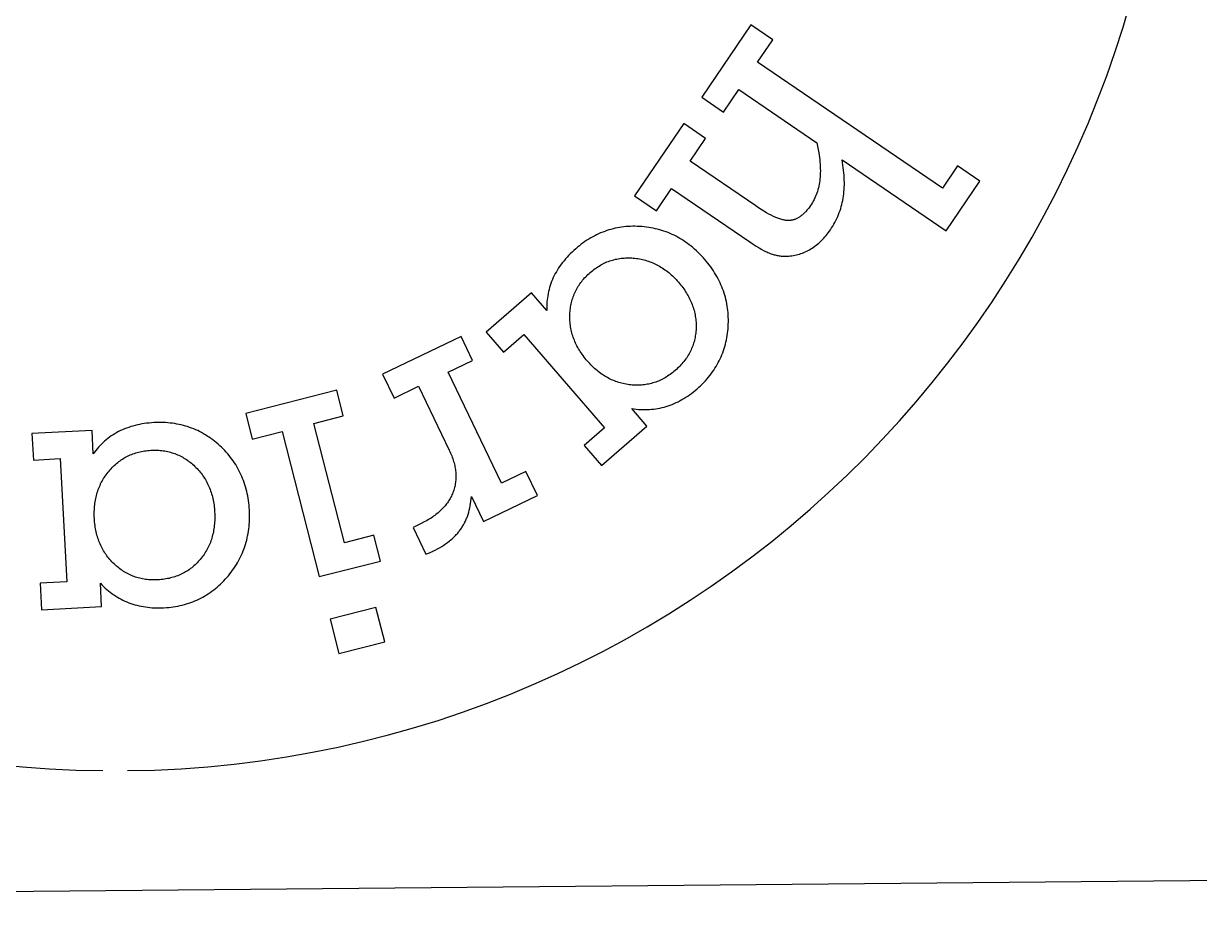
# Model space of a CAD drawing. Extents: x -2485 to -2143, y -68 to 535.
# Drawn here: x -2328.76 to -2280.81, y -68.09 to -31.33 of the extents above; entities that cross this region are included whole.
import ezdxf

# ---------------------------------------------------------------- set-up
doc = ezdxf.new("R2010")
doc.units = 0
doc.layers.add('Contorno', color=5, linetype='Continuous', true_color=0x0000ff)
doc.layers.add('Linha', color=1, linetype='Continuous')

msp = doc.modelspace()

# ---------------------------------------------------------------- linework, layer by layer
at = {"color": 7}
msp.add_lwpolyline([(-2482.276, 531.647), (-2146.815, 534.7, -0.416045), (-2144.293, 532.207), (-2142.598, -62.532, -0.412384), (-2145.075, -65.039), (-2480.536, -68.092, -0.416045), (-2483.059, -65.599), (-2484.753, 529.14, -0.412384)], format="xyb", close=True, dxfattribs=at)
at = {"layer": 'Contorno'}
for start, end in [(90.6662, 269.3338), (270.6662, 89.3338)]:
    msp.add_arc((-2325.02, -18.785), 43, start, end, dxfattribs=at)
at = {"layer": 'Linha'}
for points in [[(-2300.209, -34.942), (-2299.584, -34.024), (-2296.405, -36.188), (-2296.362, -36.395), (-2296.327, -36.595), (-2296.3, -36.789), (-2296.289, -36.883), (-2296.28, -36.975), (-2296.274, -37.066), (-2296.269, -37.155), (-2296.266, -37.242), (-2296.265, -37.328), (-2296.266, -37.412), (-2296.269, -37.494), (-2296.274, -37.575), (-2296.281, -37.654), (-2296.29, -37.731), (-2296.301, -37.807), (-2296.314, -37.882), (-2296.329, -37.956), (-2296.346, -38.029), (-2296.365, -38.1), (-2296.386, -38.17), (-2296.409, -38.239), (-2296.433, -38.307), (-2296.46, -38.373), (-2296.489, -38.438), (-2296.52, -38.502), (-2296.553, -38.565), (-2296.588, -38.627), (-2296.625, -38.687), (-2296.664, -38.747), (-2296.713, -38.816), (-2296.737, -38.849), (-2296.762, -38.881), (-2296.787, -38.912), (-2296.812, -38.942), (-2296.837, -38.971), (-2296.862, -38.999), (-2296.887, -39.025), (-2296.913, -39.051), (-2296.938, -39.076), (-2296.964, -39.1), (-2296.99, -39.123), (-2297.016, -39.144), (-2297.042, -39.165), (-2297.069, -39.185), (-2297.095, -39.203), (-2297.122, -39.221), (-2297.148, -39.237), (-2297.175, -39.253), (-2297.202, -39.267), (-2297.229, -39.281), (-2297.256, -39.293), (-2297.284, -39.305), (-2297.311, -39.315), (-2297.325, -39.32), (-2297.339, -39.324), (-2297.353, -39.329), (-2297.366, -39.333), (-2297.38, -39.336), (-2297.394, -39.34), (-2297.408, -39.343), (-2297.422, -39.346), (-2297.436, -39.349), (-2297.45, -39.351), (-2297.465, -39.354), (-2297.479, -39.356), (-2297.493, -39.357), (-2297.507, -39.359), (-2297.521, -39.36), (-2297.536, -39.361), (-2297.551, -39.361), (-2297.566, -39.361), (-2297.581, -39.361), (-2297.597, -39.361), (-2297.612, -39.36), (-2297.628, -39.359), (-2297.645, -39.357), (-2297.661, -39.355), (-2297.678, -39.353), (-2297.695, -39.351), (-2297.729, -39.345), (-2297.765, -39.337), (-2297.801, -39.329), (-2297.839, -39.319), (-2297.877, -39.307), (-2297.916, -39.295), (-2297.956, -39.281), (-2297.998, -39.265), (-2298.04, -39.249), (-2298.083, -39.231), (-2298.172, -39.191), (-2298.264, -39.146), (-2298.361, -39.095), (-2298.461, -39.039), (-2298.565, -38.978), (-2298.673, -38.912), (-2298.784, -38.84), (-2298.899, -38.763), (-2301.572, -36.943), (-2300.942, -36.018), (-2301.835, -35.41), (-2303.84, -38.355), (-2302.947, -38.963), (-2302.331, -38.058), (-2299.139, -40.231), (-2299.008, -40.319), (-2298.883, -40.399), (-2298.765, -40.47), (-2298.654, -40.535), (-2298.55, -40.591), (-2298.5, -40.616), (-2298.452, -40.639), (-2298.405, -40.66), (-2298.36, -40.68), (-2298.317, -40.697), (-2298.276, -40.712), (-2298.235, -40.726), (-2298.194, -40.739), (-2298.154, -40.751), (-2298.113, -40.762), (-2298.072, -40.771), (-2298.031, -40.78), (-2297.99, -40.788), (-2297.949, -40.795), (-2297.907, -40.801), (-2297.866, -40.806), (-2297.825, -40.809), (-2297.783, -40.812), (-2297.742, -40.814), (-2297.7, -40.815), (-2297.659, -40.815), (-2297.617, -40.813), (-2297.553, -40.81), (-2297.489, -40.804), (-2297.426, -40.797), (-2297.364, -40.787), (-2297.301, -40.776), (-2297.24, -40.762), (-2297.179, -40.746), (-2297.118, -40.729), (-2297.058, -40.709), (-2296.998, -40.688), (-2296.939, -40.664), (-2296.88, -40.639), (-2296.822, -40.611), (-2296.764, -40.582), (-2296.707, -40.55), (-2296.65, -40.517), (-2296.594, -40.481), (-2296.539, -40.444), (-2296.485, -40.405), (-2296.431, -40.364), (-2296.378, -40.322), (-2296.326, -40.277), (-2296.275, -40.231), (-2296.225, -40.183), (-2296.176, -40.133), (-2296.127, -40.082), (-2296.079, -40.028), (-2296.032, -39.973), (-2295.986, -39.916), (-2295.941, -39.857), (-2295.897, -39.797), (-2295.853, -39.734), (-2295.804, -39.66), (-2295.757, -39.585), (-2295.713, -39.51), (-2295.67, -39.433), (-2295.63, -39.356), (-2295.592, -39.278), (-2295.557, -39.199), (-2295.523, -39.119), (-2295.492, -39.038), (-2295.463, -38.957), (-2295.436, -38.874), (-2295.412, -38.791), (-2295.389, -38.707), (-2295.369, -38.622), (-2295.352, -38.537), (-2295.336, -38.45), (-2295.322, -38.363), (-2295.311, -38.274), (-2295.302, -38.184), (-2295.295, -38.092), (-2295.29, -37.999), (-2295.287, -37.905), (-2295.287, -37.809), (-2295.289, -37.712), (-2295.292, -37.614), (-2295.298, -37.514), (-2295.306, -37.413), (-2295.317, -37.31), (-2295.329, -37.207), (-2295.343, -37.101), (-2295.36, -36.995), (-2295.379, -36.887), (-2291.136, -39.776), (-2289.756, -37.75), (-2290.668, -37.129), (-2291.289, -38.041), (-2298.825, -32.909), (-2298.204, -31.997), (-2299.097, -31.389), (-2301.102, -34.334), (-2300.209, -34.942)], [(-2303.336, -47.736), (-2303.953, -47.024), (-2303.861, -47.037), (-2303.77, -47.047), (-2303.68, -47.055), (-2303.59, -47.061), (-2303.5, -47.064), (-2303.411, -47.065), (-2303.323, -47.063), (-2303.235, -47.059), (-2303.148, -47.052), (-2303.061, -47.043), (-2302.975, -47.031), (-2302.89, -47.017), (-2302.805, -47.001), (-2302.721, -46.982), (-2302.637, -46.961), (-2302.554, -46.937), (-2302.471, -46.911), (-2302.389, -46.882), (-2302.307, -46.851), (-2302.226, -46.817), (-2302.146, -46.781), (-2302.066, -46.743), (-2301.986, -46.701), (-2301.907, -46.658), (-2301.829, -46.612), (-2301.751, -46.563), (-2301.673, -46.512), (-2301.596, -46.459), (-2301.52, -46.403), (-2301.444, -46.345), (-2301.369, -46.284), (-2301.294, -46.22), (-2301.221, -46.156), (-2301.151, -46.091), (-2301.082, -46.024), (-2301.016, -45.957), (-2300.951, -45.888), (-2300.889, -45.819), (-2300.829, -45.749), (-2300.772, -45.678), (-2300.716, -45.605), (-2300.662, -45.532), (-2300.611, -45.458), (-2300.561, -45.383), (-2300.514, -45.307), (-2300.469, -45.229), (-2300.426, -45.151), (-2300.386, -45.072), (-2300.347, -44.992), (-2300.31, -44.911), (-2300.276, -44.829), (-2300.244, -44.746), (-2300.214, -44.662), (-2300.186, -44.577), (-2300.16, -44.491), (-2300.136, -44.405), (-2300.114, -44.317), (-2300.095, -44.228), (-2300.078, -44.138), (-2300.062, -44.047), (-2300.049, -43.956), (-2300.038, -43.863), (-2300.029, -43.769), (-2300.023, -43.674), (-2300.018, -43.58), (-2300.016, -43.485), (-2300.016, -43.392), (-2300.018, -43.299), (-2300.023, -43.206), (-2300.029, -43.114), (-2300.038, -43.023), (-2300.049, -42.933), (-2300.062, -42.843), (-2300.078, -42.753), (-2300.095, -42.665), (-2300.115, -42.576), (-2300.138, -42.489), (-2300.162, -42.402), (-2300.189, -42.316), (-2300.217, -42.23), (-2300.249, -42.145), (-2300.282, -42.06), (-2300.317, -41.977), (-2300.355, -41.893), (-2300.395, -41.811), (-2300.437, -41.729), (-2300.482, -41.647), (-2300.528, -41.566), (-2300.577, -41.486), (-2300.628, -41.407), (-2300.682, -41.328), (-2300.737, -41.249), (-2300.795, -41.171), (-2300.855, -41.094), (-2300.917, -41.018), (-2300.981, -40.942), (-2301.047, -40.867), (-2301.114, -40.795), (-2301.182, -40.724), (-2301.251, -40.656), (-2301.32, -40.59), (-2301.391, -40.526), (-2301.462, -40.464), (-2301.535, -40.405), (-2301.608, -40.347), (-2301.682, -40.291), (-2301.757, -40.238), (-2301.833, -40.187), (-2301.91, -40.138), (-2301.988, -40.091), (-2302.066, -40.046), (-2302.146, -40.003), (-2302.226, -39.962), (-2302.308, -39.924), (-2302.39, -39.887), (-2302.473, -39.853), (-2302.557, -39.821), (-2302.642, -39.791), (-2302.728, -39.763), (-2302.815, -39.737), (-2302.903, -39.714), (-2302.991, -39.692), (-2303.081, -39.673), (-2303.171, -39.655), (-2303.263, -39.64), (-2303.355, -39.627), (-2303.448, -39.616), (-2303.542, -39.607), (-2303.636, -39.601), (-2303.73, -39.596), (-2303.823, -39.594), (-2303.915, -39.594), (-2304.006, -39.596), (-2304.097, -39.601), (-2304.188, -39.608), (-2304.278, -39.617), (-2304.367, -39.628), (-2304.455, -39.642), (-2304.543, -39.658), (-2304.63, -39.676), (-2304.717, -39.696), (-2304.803, -39.719), (-2304.888, -39.744), (-2304.973, -39.771), (-2305.057, -39.8), (-2305.14, -39.832), (-2305.223, -39.866), (-2305.305, -39.902), (-2305.386, -39.94), (-2305.467, -39.981), (-2305.547, -40.024), (-2305.627, -40.069), (-2305.706, -40.116), (-2305.784, -40.166), (-2305.862, -40.218), (-2305.939, -40.272), (-2306.015, -40.328), (-2306.091, -40.387), (-2306.166, -40.448), (-2306.241, -40.511), (-2306.316, -40.578), (-2306.389, -40.646), (-2306.46, -40.714), (-2306.528, -40.784), (-2306.594, -40.854), (-2306.657, -40.925), (-2306.717, -40.997), (-2306.776, -41.07), (-2306.831, -41.143), (-2306.885, -41.218), (-2306.936, -41.293), (-2306.984, -41.369), (-2307.03, -41.446), (-2307.073, -41.524), (-2307.114, -41.602), (-2307.153, -41.682), (-2307.189, -41.762), (-2307.222, -41.842), (-2307.253, -41.924), (-2307.281, -42.005), (-2307.307, -42.088), (-2307.329, -42.17), (-2307.35, -42.254), (-2307.367, -42.338), (-2307.383, -42.422), (-2307.395, -42.507), (-2307.405, -42.593), (-2307.412, -42.679), (-2307.417, -42.766), (-2307.419, -42.853), (-2307.418, -42.941), (-2307.415, -43.029), (-2308.042, -42.305), (-2309.895, -43.911), (-2309.187, -44.727), (-2308.359, -44.01), (-2305.068, -47.808), (-2305.896, -48.525), (-2305.189, -49.342), (-2303.336, -47.736)], [(-2303.807, -46.069), (-2303.869, -46.067), (-2303.932, -46.063), (-2303.995, -46.057), (-2304.058, -46.05), (-2304.121, -46.041), (-2304.183, -46.031), (-2304.245, -46.019), (-2304.306, -46.006), (-2304.367, -45.992), (-2304.427, -45.976), (-2304.487, -45.958), (-2304.546, -45.939), (-2304.605, -45.918), (-2304.663, -45.896), (-2304.72, -45.872), (-2304.778, -45.847), (-2304.834, -45.821), (-2304.89, -45.793), (-2304.946, -45.763), (-2305.001, -45.732), (-2305.055, -45.699), (-2305.109, -45.665), (-2305.163, -45.63), (-2305.216, -45.593), (-2305.268, -45.554), (-2305.32, -45.514), (-2305.371, -45.472), (-2305.422, -45.429), (-2305.473, -45.385), (-2305.523, -45.339), (-2305.572, -45.291), (-2305.621, -45.242), (-2305.669, -45.192), (-2305.717, -45.139), (-2305.764, -45.086), (-2305.811, -45.032), (-2305.855, -44.977), (-2305.898, -44.922), (-2305.94, -44.866), (-2305.98, -44.811), (-2306.019, -44.755), (-2306.056, -44.698), (-2306.091, -44.642), (-2306.125, -44.585), (-2306.157, -44.528), (-2306.188, -44.47), (-2306.217, -44.412), (-2306.245, -44.354), (-2306.271, -44.296), (-2306.296, -44.237), (-2306.319, -44.178), (-2306.341, -44.119), (-2306.361, -44.059), (-2306.379, -43.999), (-2306.396, -43.939), (-2306.411, -43.878), (-2306.425, -43.817), (-2306.438, -43.756), (-2306.448, -43.694), (-2306.458, -43.632), (-2306.465, -43.57), (-2306.471, -43.508), (-2306.476, -43.445), (-2306.479, -43.382), (-2306.48, -43.319), (-2306.48, -43.255), (-2306.479, -43.191), (-2306.476, -43.127), (-2306.471, -43.064), (-2306.465, -43.001), (-2306.457, -42.94), (-2306.448, -42.878), (-2306.438, -42.818), (-2306.426, -42.758), (-2306.412, -42.699), (-2306.398, -42.64), (-2306.381, -42.582), (-2306.363, -42.525), (-2306.344, -42.469), (-2306.323, -42.413), (-2306.301, -42.358), (-2306.277, -42.303), (-2306.252, -42.249), (-2306.225, -42.196), (-2306.197, -42.143), (-2306.167, -42.091), (-2306.136, -42.04), (-2306.103, -41.99), (-2306.069, -41.94), (-2306.034, -41.89), (-2305.997, -41.842), (-2305.958, -41.794), (-2305.918, -41.747), (-2305.877, -41.7), (-2305.834, -41.654), (-2305.789, -41.609), (-2305.744, -41.564), (-2305.696, -41.52), (-2305.647, -41.477), (-2305.597, -41.435), (-2305.547, -41.394), (-2305.496, -41.355), (-2305.445, -41.318), (-2305.394, -41.282), (-2305.342, -41.247), (-2305.289, -41.214), (-2305.236, -41.183), (-2305.183, -41.153), (-2305.129, -41.125), (-2305.075, -41.098), (-2305.02, -41.073), (-2304.965, -41.049), (-2304.909, -41.027), (-2304.853, -41.007), (-2304.796, -40.988), (-2304.739, -40.971), (-2304.682, -40.955), (-2304.624, -40.94), (-2304.565, -40.928), (-2304.507, -40.916), (-2304.447, -40.907), (-2304.388, -40.899), (-2304.327, -40.892), (-2304.267, -40.887), (-2304.206, -40.884), (-2304.144, -40.882), (-2304.082, -40.881), (-2304.02, -40.883), (-2303.957, -40.885), (-2303.893, -40.89), (-2303.83, -40.896), (-2303.766, -40.903), (-2303.703, -40.912), (-2303.64, -40.922), (-2303.578, -40.934), (-2303.516, -40.947), (-2303.455, -40.962), (-2303.394, -40.978), (-2303.334, -40.996), (-2303.275, -41.015), (-2303.216, -41.036), (-2303.157, -41.058), (-2303.1, -41.082), (-2303.042, -41.107), (-2302.985, -41.134), (-2302.929, -41.162), (-2302.873, -41.192), (-2302.818, -41.223), (-2302.763, -41.256), (-2302.709, -41.29), (-2302.655, -41.326), (-2302.602, -41.363), (-2302.55, -41.402), (-2302.498, -41.442), (-2302.446, -41.483), (-2302.395, -41.526), (-2302.344, -41.571), (-2302.294, -41.617), (-2302.245, -41.665), (-2302.196, -41.714), (-2302.148, -41.764), (-2302.1, -41.816), (-2302.053, -41.87), (-2302.006, -41.925), (-2301.961, -41.98), (-2301.918, -42.035), (-2301.876, -42.091), (-2301.835, -42.146), (-2301.797, -42.203), (-2301.759, -42.259), (-2301.724, -42.316), (-2301.689, -42.373), (-2301.657, -42.43), (-2301.626, -42.487), (-2301.596, -42.545), (-2301.568, -42.603), (-2301.542, -42.661), (-2301.517, -42.72), (-2301.494, -42.778), (-2301.472, -42.837), (-2301.452, -42.897), (-2301.433, -42.956), (-2301.416, -43.016), (-2301.401, -43.076), (-2301.387, -43.136), (-2301.374, -43.197), (-2301.363, -43.258), (-2301.354, -43.319), (-2301.346, -43.381), (-2301.34, -43.442), (-2301.335, -43.504), (-2301.332, -43.566), (-2301.331, -43.629), (-2301.331, -43.692), (-2301.332, -43.755), (-2301.335, -43.817), (-2301.34, -43.88), (-2301.346, -43.941), (-2301.353, -44.002), (-2301.363, -44.063), (-2301.373, -44.123), (-2301.386, -44.182), (-2301.399, -44.241), (-2301.414, -44.299), (-2301.431, -44.356), (-2301.45, -44.413), (-2301.469, -44.47), (-2301.491, -44.525), (-2301.514, -44.581), (-2301.538, -44.635), (-2301.564, -44.689), (-2301.591, -44.743), (-2301.62, -44.795), (-2301.651, -44.848), (-2301.683, -44.899), (-2301.716, -44.95), (-2301.751, -45.001), (-2301.788, -45.05), (-2301.826, -45.1), (-2301.866, -45.148), (-2301.907, -45.196), (-2301.949, -45.244), (-2301.994, -45.291), (-2302.039, -45.337), (-2302.086, -45.383), (-2302.135, -45.428), (-2302.185, -45.472), (-2302.235, -45.515), (-2302.285, -45.555), (-2302.336, -45.594), (-2302.387, -45.632), (-2302.439, -45.668), (-2302.491, -45.702), (-2302.543, -45.735), (-2302.596, -45.767), (-2302.649, -45.796), (-2302.703, -45.825), (-2302.757, -45.852), (-2302.812, -45.877), (-2302.867, -45.9), (-2302.922, -45.923), (-2302.978, -45.943), (-2303.035, -45.962), (-2303.091, -45.98), (-2303.148, -45.996), (-2303.206, -46.01), (-2303.264, -46.023), (-2303.323, -46.034), (-2303.382, -46.044), (-2303.441, -46.052), (-2303.501, -46.059), (-2303.561, -46.064), (-2303.622, -46.068), (-2303.683, -46.07), (-2303.745, -46.07), (-2303.807, -46.069)], [(-2311.445, -45.539), (-2310.444, -45.058), (-2310.912, -44.084), (-2314.116, -45.623), (-2313.648, -46.597), (-2312.647, -46.116), (-2311.396, -48.72), (-2311.369, -48.778), (-2311.343, -48.836), (-2311.318, -48.894), (-2311.295, -48.952), (-2311.274, -49.009), (-2311.254, -49.067), (-2311.235, -49.123), (-2311.218, -49.18), (-2311.202, -49.236), (-2311.188, -49.292), (-2311.175, -49.347), (-2311.164, -49.403), (-2311.154, -49.458), (-2311.146, -49.512), (-2311.139, -49.567), (-2311.133, -49.621), (-2311.129, -49.675), (-2311.127, -49.728), (-2311.126, -49.781), (-2311.126, -49.834), (-2311.128, -49.887), (-2311.132, -49.939), (-2311.137, -49.991), (-2311.143, -50.043), (-2311.151, -50.094), (-2311.16, -50.145), (-2311.171, -50.196), (-2311.183, -50.247), (-2311.197, -50.297), (-2311.212, -50.347), (-2311.229, -50.396), (-2311.247, -50.446), (-2311.267, -50.495), (-2311.287, -50.543), (-2311.31, -50.59), (-2311.333, -50.638), (-2311.358, -50.684), (-2311.384, -50.73), (-2311.412, -50.775), (-2311.441, -50.82), (-2311.471, -50.864), (-2311.503, -50.907), (-2311.536, -50.95), (-2311.57, -50.992), (-2311.606, -51.033), (-2311.642, -51.074), (-2311.681, -51.115), (-2311.72, -51.154), (-2311.761, -51.194), (-2311.804, -51.232), (-2311.847, -51.27), (-2311.892, -51.307), (-2311.939, -51.344), (-2311.986, -51.38), (-2312.035, -51.415), (-2312.086, -51.45), (-2312.137, -51.484), (-2312.19, -51.518), (-2312.245, -51.551), (-2312.3, -51.583), (-2312.357, -51.615), (-2312.416, -51.646), (-2312.537, -51.707), (-2312.875, -51.87), (-2312.351, -52.961), (-2312.323, -52.948), (-2312.289, -52.933), (-2312.202, -52.898), (-2312.117, -52.863), (-2312.085, -52.85), (-2312.061, -52.838), (-2311.968, -52.792), (-2311.877, -52.745), (-2311.79, -52.696), (-2311.705, -52.645), (-2311.624, -52.594), (-2311.545, -52.54), (-2311.47, -52.486), (-2311.397, -52.43), (-2311.328, -52.373), (-2311.262, -52.315), (-2311.198, -52.255), (-2311.168, -52.225), (-2311.138, -52.194), (-2311.109, -52.163), (-2311.08, -52.132), (-2311.053, -52.1), (-2311.026, -52.068), (-2311, -52.035), (-2310.975, -52.003), (-2310.95, -51.97), (-2310.926, -51.936), (-2310.903, -51.902), (-2310.88, -51.868), (-2310.859, -51.833), (-2310.837, -51.798), (-2310.817, -51.762), (-2310.797, -51.726), (-2310.777, -51.689), (-2310.758, -51.652), (-2310.74, -51.614), (-2310.722, -51.575), (-2310.705, -51.537), (-2310.689, -51.497), (-2310.673, -51.457), (-2310.658, -51.417), (-2310.63, -51.335), (-2310.604, -51.251), (-2310.58, -51.164), (-2310.559, -51.076), (-2310.54, -50.986), (-2310.524, -50.894), (-2310.511, -50.799), (-2310.499, -50.703), (-2310.491, -50.605), (-2310.003, -51.62), (-2307.8, -50.562), (-2308.268, -49.588), (-2309.269, -50.069), (-2311.445, -45.539)], [(-2315.675, -52.498), (-2316.922, -47.629), (-2315.719, -47.321), (-2315.987, -46.275), (-2319.698, -47.225), (-2319.43, -48.272), (-2318.213, -47.96), (-2316.698, -53.875), (-2314.204, -53.237), (-2314.472, -52.19), (-2315.675, -52.498)], [(-2325.572, -55.087), (-2325.623, -54.146), (-2325.558, -54.213), (-2325.493, -54.277), (-2325.426, -54.338), (-2325.358, -54.398), (-2325.29, -54.455), (-2325.22, -54.51), (-2325.149, -54.563), (-2325.077, -54.613), (-2325.004, -54.661), (-2324.93, -54.707), (-2324.855, -54.751), (-2324.779, -54.792), (-2324.701, -54.831), (-2324.623, -54.868), (-2324.544, -54.903), (-2324.464, -54.935), (-2324.382, -54.965), (-2324.3, -54.992), (-2324.216, -55.018), (-2324.132, -55.041), (-2324.046, -55.062), (-2323.959, -55.08), (-2323.871, -55.097), (-2323.782, -55.111), (-2323.692, -55.122), (-2323.6, -55.132), (-2323.508, -55.139), (-2323.414, -55.144), (-2323.32, -55.146), (-2323.224, -55.147), (-2323.127, -55.145), (-2323.029, -55.141), (-2322.932, -55.134), (-2322.836, -55.126), (-2322.741, -55.115), (-2322.648, -55.103), (-2322.555, -55.088), (-2322.464, -55.071), (-2322.373, -55.053), (-2322.284, -55.032), (-2322.195, -55.009), (-2322.108, -54.984), (-2322.022, -54.957), (-2321.937, -54.927), (-2321.853, -54.896), (-2321.77, -54.863), (-2321.688, -54.827), (-2321.608, -54.79), (-2321.528, -54.75), (-2321.45, -54.709), (-2321.372, -54.665), (-2321.296, -54.619), (-2321.221, -54.571), (-2321.146, -54.521), (-2321.073, -54.469), (-2321.001, -54.415), (-2320.93, -54.359), (-2320.861, -54.301), (-2320.792, -54.24), (-2320.724, -54.178), (-2320.658, -54.113), (-2320.592, -54.047), (-2320.528, -53.978), (-2320.465, -53.908), (-2320.403, -53.835), (-2320.343, -53.762), (-2320.286, -53.688), (-2320.231, -53.613), (-2320.177, -53.538), (-2320.126, -53.461), (-2320.078, -53.384), (-2320.031, -53.305), (-2319.986, -53.226), (-2319.944, -53.146), (-2319.903, -53.065), (-2319.865, -52.983), (-2319.829, -52.9), (-2319.795, -52.817), (-2319.763, -52.732), (-2319.733, -52.647), (-2319.706, -52.56), (-2319.68, -52.473), (-2319.657, -52.385), (-2319.636, -52.296), (-2319.617, -52.207), (-2319.6, -52.116), (-2319.585, -52.024), (-2319.572, -51.932), (-2319.562, -51.839), (-2319.553, -51.744), (-2319.547, -51.649), (-2319.543, -51.553), (-2319.541, -51.456), (-2319.541, -51.359), (-2319.543, -51.26), (-2319.548, -51.161), (-2319.554, -51.061), (-2319.562, -50.963), (-2319.573, -50.866), (-2319.585, -50.77), (-2319.6, -50.675), (-2319.616, -50.581), (-2319.635, -50.489), (-2319.656, -50.397), (-2319.678, -50.307), (-2319.703, -50.217), (-2319.729, -50.129), (-2319.758, -50.042), (-2319.789, -49.956), (-2319.821, -49.871), (-2319.856, -49.788), (-2319.893, -49.705), (-2319.931, -49.624), (-2319.972, -49.543), (-2320.015, -49.464), (-2320.059, -49.386), (-2320.106, -49.309), (-2320.155, -49.233), (-2320.206, -49.159), (-2320.258, -49.085), (-2320.313, -49.013), (-2320.37, -48.941), (-2320.429, -48.871), (-2320.49, -48.802), (-2320.553, -48.734), (-2320.617, -48.667), (-2320.684, -48.602), (-2320.753, -48.537), (-2320.824, -48.474), (-2320.895, -48.413), (-2320.967, -48.354), (-2321.04, -48.298), (-2321.114, -48.244), (-2321.188, -48.192), (-2321.264, -48.142), (-2321.34, -48.094), (-2321.418, -48.048), (-2321.496, -48.005), (-2321.575, -47.964), (-2321.655, -47.924), (-2321.736, -47.887), (-2321.818, -47.853), (-2321.901, -47.82), (-2321.984, -47.79), (-2322.069, -47.761), (-2322.154, -47.735), (-2322.24, -47.711), (-2322.327, -47.69), (-2322.415, -47.67), (-2322.504, -47.653), (-2322.593, -47.637), (-2322.684, -47.624), (-2322.775, -47.613), (-2322.868, -47.604), (-2322.961, -47.598), (-2323.055, -47.593), (-2323.15, -47.591), (-2323.246, -47.591), (-2323.342, -47.593), (-2323.44, -47.597), (-2323.541, -47.604), (-2323.64, -47.613), (-2323.738, -47.624), (-2323.834, -47.637), (-2323.929, -47.652), (-2324.022, -47.67), (-2324.114, -47.689), (-2324.205, -47.711), (-2324.294, -47.735), (-2324.382, -47.761), (-2324.468, -47.789), (-2324.553, -47.82), (-2324.636, -47.853), (-2324.718, -47.887), (-2324.799, -47.924), (-2324.878, -47.964), (-2324.955, -48.005), (-2325.031, -48.048), (-2325.105, -48.093), (-2325.178, -48.141), (-2325.248, -48.19), (-2325.317, -48.242), (-2325.384, -48.295), (-2325.45, -48.35), (-2325.513, -48.408), (-2325.575, -48.468), (-2325.635, -48.529), (-2325.694, -48.593), (-2325.751, -48.658), (-2325.806, -48.726), (-2325.859, -48.796), (-2325.91, -48.868), (-2325.963, -47.911), (-2328.411, -48.045), (-2328.352, -49.123), (-2327.258, -49.064), (-2326.985, -54.082), (-2328.079, -54.142), (-2328.02, -55.221), (-2325.572, -55.087)], [(-2323.469, -54.007), (-2323.533, -54.005), (-2323.595, -54.002), (-2323.657, -53.998), (-2323.719, -53.992), (-2323.78, -53.984), (-2323.841, -53.975), (-2323.9, -53.964), (-2323.959, -53.952), (-2324.018, -53.939), (-2324.076, -53.924), (-2324.133, -53.907), (-2324.19, -53.889), (-2324.246, -53.87), (-2324.302, -53.849), (-2324.357, -53.826), (-2324.411, -53.803), (-2324.465, -53.777), (-2324.518, -53.75), (-2324.571, -53.722), (-2324.623, -53.692), (-2324.674, -53.661), (-2324.725, -53.628), (-2324.775, -53.593), (-2324.825, -53.558), (-2324.874, -53.52), (-2324.922, -53.481), (-2324.97, -53.441), (-2325.017, -53.399), (-2325.064, -53.356), (-2325.109, -53.312), (-2325.154, -53.266), (-2325.197, -53.22), (-2325.238, -53.173), (-2325.279, -53.125), (-2325.318, -53.077), (-2325.355, -53.027), (-2325.392, -52.976), (-2325.427, -52.925), (-2325.46, -52.873), (-2325.493, -52.82), (-2325.524, -52.766), (-2325.554, -52.711), (-2325.582, -52.655), (-2325.609, -52.599), (-2325.635, -52.541), (-2325.659, -52.483), (-2325.682, -52.424), (-2325.704, -52.364), (-2325.724, -52.303), (-2325.744, -52.241), (-2325.761, -52.179), (-2325.778, -52.115), (-2325.793, -52.051), (-2325.807, -51.986), (-2325.819, -51.919), (-2325.831, -51.852), (-2325.84, -51.785), (-2325.849, -51.716), (-2325.856, -51.646), (-2325.862, -51.576), (-2325.867, -51.505), (-2325.87, -51.433), (-2325.872, -51.363), (-2325.872, -51.293), (-2325.871, -51.223), (-2325.869, -51.155), (-2325.865, -51.087), (-2325.86, -51.02), (-2325.853, -50.953), (-2325.845, -50.888), (-2325.835, -50.823), (-2325.824, -50.758), (-2325.812, -50.695), (-2325.798, -50.632), (-2325.783, -50.569), (-2325.767, -50.508), (-2325.749, -50.447), (-2325.729, -50.387), (-2325.709, -50.328), (-2325.686, -50.269), (-2325.663, -50.211), (-2325.638, -50.153), (-2325.612, -50.097), (-2325.584, -50.041), (-2325.554, -49.986), (-2325.524, -49.931), (-2325.492, -49.877), (-2325.458, -49.824), (-2325.424, -49.772), (-2325.387, -49.72), (-2325.35, -49.669), (-2325.31, -49.619), (-2325.27, -49.569), (-2325.228, -49.521), (-2325.186, -49.474), (-2325.143, -49.428), (-2325.099, -49.384), (-2325.054, -49.341), (-2325.009, -49.3), (-2324.963, -49.26), (-2324.916, -49.221), (-2324.868, -49.184), (-2324.82, -49.148), (-2324.771, -49.114), (-2324.721, -49.081), (-2324.67, -49.05), (-2324.619, -49.02), (-2324.567, -48.991), (-2324.514, -48.964), (-2324.46, -48.938), (-2324.405, -48.914), (-2324.35, -48.891), (-2324.294, -48.87), (-2324.237, -48.85), (-2324.18, -48.831), (-2324.122, -48.814), (-2324.062, -48.799), (-2324.003, -48.784), (-2323.942, -48.771), (-2323.881, -48.76), (-2323.819, -48.75), (-2323.756, -48.742), (-2323.692, -48.734), (-2323.628, -48.729), (-2323.563, -48.724), (-2323.498, -48.722), (-2323.433, -48.72), (-2323.369, -48.72), (-2323.305, -48.722), (-2323.243, -48.725), (-2323.18, -48.73), (-2323.119, -48.736), (-2323.058, -48.744), (-2322.997, -48.753), (-2322.937, -48.764), (-2322.878, -48.776), (-2322.819, -48.79), (-2322.761, -48.805), (-2322.704, -48.822), (-2322.647, -48.84), (-2322.591, -48.859), (-2322.535, -48.881), (-2322.48, -48.903), (-2322.425, -48.928), (-2322.371, -48.953), (-2322.318, -48.98), (-2322.265, -49.009), (-2322.213, -49.039), (-2322.161, -49.071), (-2322.11, -49.104), (-2322.06, -49.139), (-2322.01, -49.175), (-2321.961, -49.213), (-2321.912, -49.252), (-2321.864, -49.293), (-2321.817, -49.335), (-2321.77, -49.379), (-2321.724, -49.424), (-2321.68, -49.469), (-2321.636, -49.516), (-2321.594, -49.563), (-2321.554, -49.612), (-2321.515, -49.661), (-2321.477, -49.711), (-2321.44, -49.762), (-2321.405, -49.813), (-2321.371, -49.866), (-2321.339, -49.919), (-2321.307, -49.974), (-2321.278, -50.029), (-2321.249, -50.085), (-2321.222, -50.141), (-2321.196, -50.199), (-2321.171, -50.258), (-2321.148, -50.317), (-2321.126, -50.377), (-2321.106, -50.438), (-2321.086, -50.5), (-2321.069, -50.563), (-2321.052, -50.627), (-2321.037, -50.691), (-2321.023, -50.756), (-2321.01, -50.823), (-2320.999, -50.89), (-2320.989, -50.958), (-2320.981, -51.026), (-2320.973, -51.096), (-2320.967, -51.166), (-2320.963, -51.238), (-2320.96, -51.309), (-2320.958, -51.381), (-2320.957, -51.451), (-2320.958, -51.521), (-2320.961, -51.589), (-2320.964, -51.658), (-2320.969, -51.725), (-2320.976, -51.792), (-2320.984, -51.857), (-2320.993, -51.923), (-2321.004, -51.987), (-2321.016, -52.051), (-2321.029, -52.114), (-2321.044, -52.176), (-2321.06, -52.237), (-2321.078, -52.298), (-2321.097, -52.358), (-2321.117, -52.417), (-2321.139, -52.476), (-2321.162, -52.533), (-2321.187, -52.59), (-2321.213, -52.647), (-2321.24, -52.702), (-2321.269, -52.757), (-2321.299, -52.811), (-2321.33, -52.864), (-2321.363, -52.917), (-2321.397, -52.969), (-2321.433, -53.02), (-2321.47, -53.07), (-2321.508, -53.12), (-2321.548, -53.169), (-2321.589, -53.216), (-2321.631, -53.263), (-2321.674, -53.308), (-2321.717, -53.351), (-2321.761, -53.394), (-2321.807, -53.434), (-2321.853, -53.474), (-2321.899, -53.512), (-2321.947, -53.548), (-2321.995, -53.583), (-2322.045, -53.617), (-2322.095, -53.65), (-2322.146, -53.681), (-2322.198, -53.71), (-2322.251, -53.738), (-2322.304, -53.765), (-2322.359, -53.79), (-2322.414, -53.814), (-2322.47, -53.837), (-2322.527, -53.858), (-2322.585, -53.878), (-2322.643, -53.896), (-2322.703, -53.913), (-2322.763, -53.929), (-2322.824, -53.943), (-2322.886, -53.956), (-2322.949, -53.967), (-2323.012, -53.977), (-2323.077, -53.986), (-2323.142, -53.993), (-2323.208, -53.999), (-2323.275, -54.003), (-2323.341, -54.006), (-2323.405, -54.007), (-2323.469, -54.007)], [(-2314.385, -55.126), (-2316.255, -55.605), (-2315.896, -57.007), (-2314.025, -56.528), (-2314.385, -55.126)]]:
    msp.add_lwpolyline(points, dxfattribs=at)

doc.saveas('drawing.dxf')
